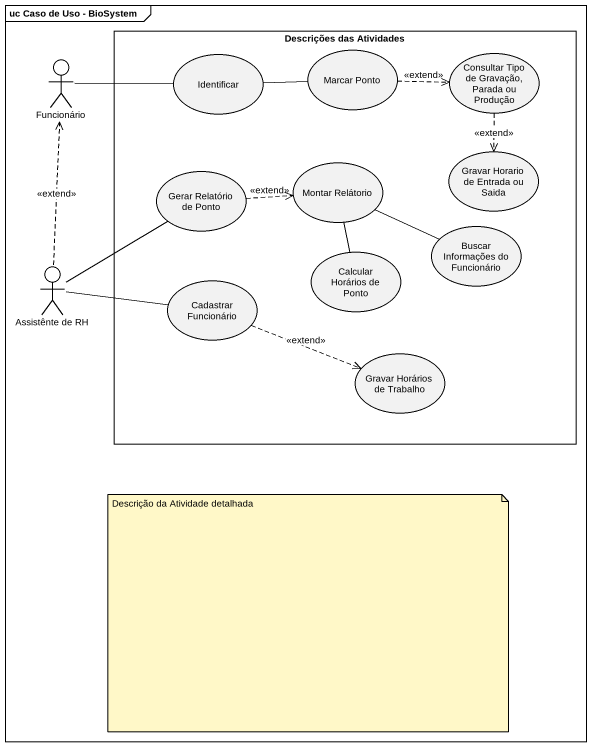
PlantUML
@startuml
mainframe uc Caso de Uso - BioSystem
rectangle "Descrições das Atividades" as Descrições_das_Atividades {
  usecase "Marcar Ponto" as Marcar_Ponto
  usecase Identificar
  usecase "Consultar Tipo de Gravação, Parada ou Produção" as Consultar_Tipo_de_Gravação
  usecase "Montar Relátorio" as Montar_Relátorio
  usecase "Gravar Horario de Entrada ou Saida" as Gravar_Horario_de_Entrada
  usecase "Gerar Relatório de Ponto" as Gerar_Relatório_de_Ponto
  usecase "Buscar Informações do Funcionário" as Buscar_Informações_do
  usecase "Cadastrar Funcionário" as Cadastrar_Funcionário
  usecase "Calcular Horários de Ponto" as Calcular_Horários_de_Ponto
  usecase "Gravar Horários de Trabalho" as Gravar_Horários_de_Trabalho
}
actor Funcionário
actor "Assistênte de RH" as Assistênte_de_RH
Marcar_Ponto .right.> Consultar_Tipo_de_Gravação : <<extend>>
Funcionário -right- Identificar
Identificar -right- Marcar_Ponto
Consultar_Tipo_de_Gravação ..> Gravar_Horario_de_Entrada : <<extend>>
Montar_Relátorio -right- Buscar_Informações_do
Montar_Relátorio -- Calcular_Horários_de_Ponto
Gerar_Relatório_de_Ponto .right.> Montar_Relátorio : <<extend>>
Assistênte_de_RH .up.> Funcionário : <<extend>>
Assistênte_de_RH -up- Gerar_Relatório_de_Ponto
Assistênte_de_RH -right- Cadastrar_Funcionário
Cadastrar_Funcionário .right.> Gravar_Horários_de_Trabalho : <<extend>>
note as N1
  Descrição da Atividade detalhada
end note
@enduml
